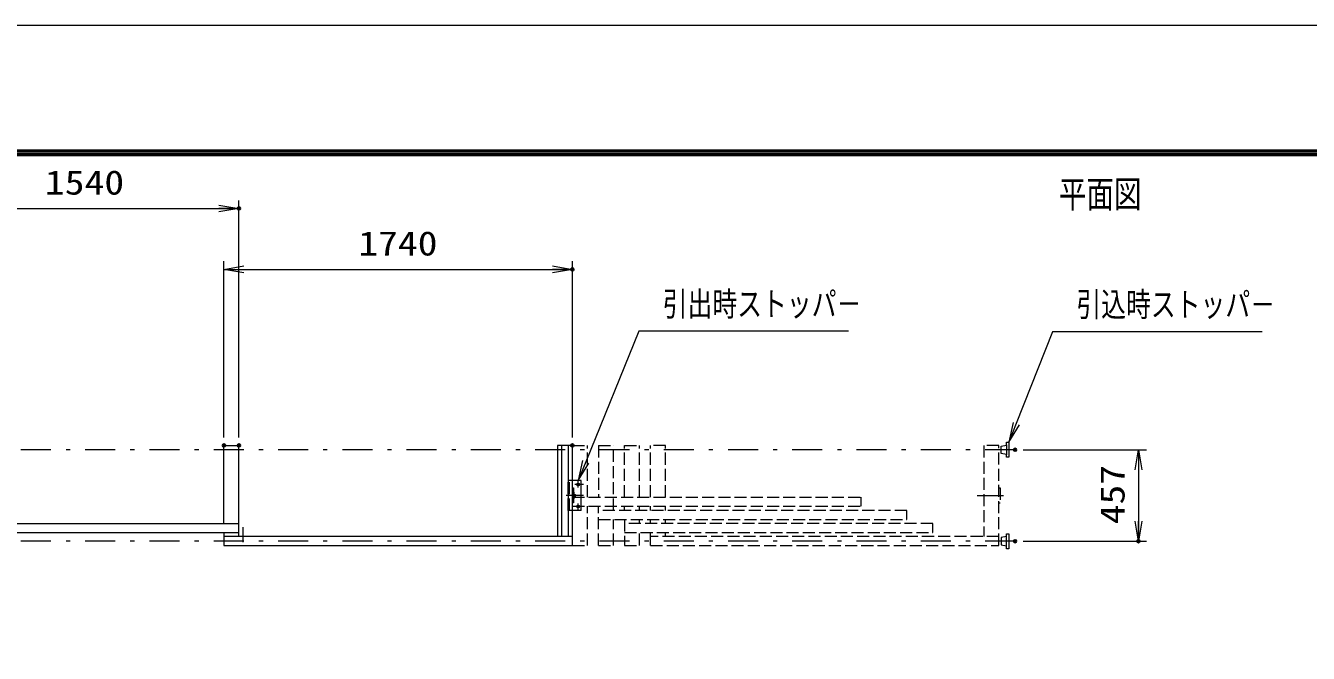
# Model space of a CAD drawing. Units: millimetres at full size. Extents: x -11880 to 11880, y -8400 to 8400.
# Drawn here: x 568 to 6974, y 5264 to 8400 of the extents above; entities that cross this region are included whole.
import ezdxf
from ezdxf.enums import TextEntityAlignment as Align

# ---------------------------------------------------------------- set-up
doc = ezdxf.new("R2010")
doc.units = ezdxf.units.MM
doc.header["$LTSCALE"] = 30
doc.header["$PDMODE"] = 32
doc.header["$PDSIZE"] = 15
doc.linetypes.add('USER1', pattern=[10.7, 5, -2.5, 0.7, -2.5])
doc.linetypes.add('USER2', pattern=[2.7, 2, -0.7])
for name, color, linetype, lineweight in [('0-0_D-TTL', 7, 'Continuous', 18), ('0-1_外形線', 7, 'Continuous', 18), ('0-2_01', 4, 'Continuous', 18), ('0-3_軸線', 6, 'USER1', 18), ('0-4_隠れ線', 4, 'USER2', 18), ('0-8_寸法線', 3, 'Continuous', 18), ('0-9_0', 7, 'Continuous', 18), ('0-B_細線', 4, 'Continuous', 18)]:
    doc.layers.add(name, color=color, linetype=linetype, lineweight=lineweight)
doc.layers.add('0-7_文字', color=254, linetype='Continuous')
doc.layers.add('0-A_DEFPOINTS', color=7, linetype='Continuous')
doc.styles.add('ＭＳ ゴシック', font='')
doc.styles.get('ＭＳ ゴシック').set_extended_font_data('MS Gothic')

# ---------------------------------------------------------------- blocks, each defined once
blk = doc.blocks.new('_OPEN')
at = {"layer": '0-9_0'}
blk.add_line((0, 0), (-30, 0), dxfattribs=at)
blk.add_lwpolyline([(-30, 5), (0, 0), (-30, -5)], dxfattribs=at)
blk = doc.blocks.new('S171')
at = {"layer": '0-8_寸法線'}
for points in [[(15790298.3, -25658870.7), (15758899.1, -25658870.7), (15750946.3, -25678453.4), (15749817.5, -25681232.9)], [(15750483, -25678265.2), (15749817.5, -25681232.9), (15751409.5, -25678641.5)]]:
    blk.add_lwpolyline(points, dxfattribs=at)
at = {"layer": '0-8_寸法線', "color": 254, "style": 'ＭＳ ゴシック', "width": 0.75}
blk.add_text('引出時ストッパ－', height=3637, dxfattribs=at).set_placement((15762477.5, -25657680.2), align=Align.BOTTOM_LEFT)
blk = doc.blocks.new('S172')
at = {"layer": '0-8_寸法線'}
for points in [[(15852273.7, -25658942.4), (15820874.5, -25658942.4), (15815447.5, -25672711.9), (15814347.4, -25675502.9)], [(15814982.3, -25672528.5), (15814347.4, -25675502.9), (15815912.6, -25672895.2)]]:
    blk.add_lwpolyline(points, dxfattribs=at)
at = {"layer": '0-8_寸法線', "color": 254, "style": 'ＭＳ ゴシック', "width": 0.75}
blk.add_text('引込時ストッパ－', height=3637, dxfattribs=at).set_placement((15824452.9, -25657751.8), align=Align.BOTTOM_LEFT)

msp = doc.modelspace()

# ---------------------------------------------------------------- linework, layer by layer
at = {"layer": '0-0_D-TTL'}
for points in [[(-11880.5, -8400.08), (11879.5, -8400.08), (11879.5, 8399.92), (-11880.5, 8399.92)], [(-11116.79, 7779.35), (11115.78, 7779.35), (11115.78, -7777.79), (-11116.79, -7777.79)], [(-11109.72, 7772.28), (11108.71, 7772.28), (11108.71, -7770.72), (-11109.72, -7770.72)], [(-11102.65, 7765.21), (11101.64, 7765.21), (11101.64, -7763.65), (-11102.65, -7763.65)], [(-11095.58, 7758.13), (11094.57, 7758.13), (11094.57, -7756.58), (-11095.58, -7756.58)], [(-11088.5, 7751.06), (11087.5, 7751.06), (11087.5, -7749.51), (-11088.5, -7749.51)]]:
    msp.add_lwpolyline(points, close=True, dxfattribs=at)
at = {"layer": '0-1_外形線'}
for p, q in [((1633.46, 5847.32), (1633.46, 6302.32)), ((3244.96, 6302.32), (3244.96, 5847.32)), ((3276.96, 6302.32), (3276.96, 5847.32)), ((3298.46, 5802.32), (3298.46, 6302.32)), ((3342.46, 6127.32), (3298.46, 6127.32)), ((3342.46, 5977.32), (3342.46, 6127.32)), ((3342.46, 5977.32), (3298.46, 5977.32)), ((93.46, 5912.32), (1633.46, 5912.32)), ((93.46, 5867.32), (1633.46, 5867.32)), ((1558.46, 5867.32), (1558.46, 5802.32)), ((3298.46, 5847.32), (1558.46, 5847.32)), ((1558.46, 5802.32), (3298.46, 5802.32))]:
    msp.add_line(p, q, dxfattribs=at)
for points in [[(1558.46, 5912.32), (1558.46, 6302.32), (1633.46, 6302.32)], [(3298.46, 6302.32), (3223.46, 6302.32), (3223.46, 5847.32)], [(3298.46, 6089.82), (3304.46, 6089.82), (3304.46, 6014.82), (3298.46, 6014.82)]]:
    msp.add_lwpolyline(points, dxfattribs=at)
for centre in [(3327.46, 6107.32), (3307.46, 6052.32), (3327.46, 5997.32)]:
    msp.add_circle(centre, 6.5, dxfattribs=at)
at = {"layer": '0-2_01', "color": 7}
for p, q in [((5466.46, 6305.82), (5466.46, 6255.82)), ((5466.46, 5846.82), (5439.46, 5841.82)), ((5439.46, 5841.82), (5439.46, 5805.82)), ((5466.46, 5798.82), (5466.46, 5848.82)), ((5439.46, 5805.82), (5466.46, 5800.82))]:
    msp.add_line(p, q, dxfattribs=at)
for points in [[(5466.46, 6257.82), (5439.46, 6262.82), (5439.46, 6298.82), (5466.46, 6303.82)], [(5466.46, 6305.82), (5466.46, 6318.32), (5478.46, 6318.32), (5478.46, 6243.32), (5466.46, 6243.32), (5466.46, 6255.82)], [(5466.46, 5848.82), (5466.46, 5861.32), (5478.46, 5861.32), (5478.46, 5786.32), (5466.46, 5786.32), (5466.46, 5798.82)]]:
    msp.add_lwpolyline(points, dxfattribs=at)
at = {"layer": '0-3_軸線'}
for p, q in [((5509.72, 6280.82), (-2820.41, 6280.82)), ((3354.66, 6107.32), (3310.7, 6107.32)), ((3327.46, 6092.12), (3327.46, 6127.32)), ((3354.66, 6052.32), (3267.96, 6052.32)), ((3307.46, 6036.45), (3307.46, 6068.68)), ((5319.89, 6052.32), (5451.99, 6052.32)), ((3354.66, 5997.32), (3310.7, 5997.32)), ((3327.46, 5977.32), (3327.46, 6013)), ((1654.46, 5819.1), (1654.46, 5894.72)), ((5509.72, 5823.82), (-2796.33, 5823.82))]:
    msp.add_line(p, q, dxfattribs=at)
at = {"layer": '0-4_隠れ線'}
for p, q in [((3298.46, 6302.32), (3373.46, 6302.32)), ((3373.46, 6044.32), (3373.46, 6302.32)), ((3428.46, 6302.32), (3428.46, 6044.32)), ((3428.46, 6302.32), (3503.46, 6302.32)), ((3503.46, 5977.32), (3503.46, 6302.32)), ((3558.46, 6044.32), (3558.46, 6302.32)), ((3558.46, 6302.32), (3633.46, 6302.32)), ((3633.46, 6044.32), (3633.46, 6302.32)), ((3688.46, 6044.32), (3688.46, 6302.32)), ((3763.46, 6302.32), (3688.46, 6302.32)), ((3763.46, 6044.32), (3763.46, 6302.32)), ((5353.46, 6302.32), (5353.46, 5847.32)), ((5428.46, 6302.32), (5353.46, 6302.32)), ((5428.46, 5802.32), (5428.46, 6302.32)), ((3277.46, 5977.32), (3277.46, 6127.32)), ((3298.46, 6127.32), (3277.46, 6127.32)), ((3283.46, 5977.32), (3283.46, 6127.32)), ((3298.46, 6044.32), (4738.46, 6044.32)), ((4738.46, 6044.32), (4738.46, 5999.32)), ((3298.46, 5977.32), (3277.46, 5977.32)), ((3298.46, 5999.32), (4738.46, 5999.32)), ((3428.46, 5802.32), (3428.46, 5999.32)), ((4968.46, 5977.32), (3428.46, 5977.32)), ((3558.46, 5977.32), (3558.46, 5999.32)), ((3633.46, 5977.32), (3633.46, 5999.32)), ((3688.46, 5977.32), (3688.46, 5999.32)), ((3763.46, 5977.32), (3763.46, 5999.32)), ((4968.46, 5932.32), (4968.46, 5977.32)), ((3428.46, 5932.32), (4968.46, 5932.32)), ((3503.46, 5802.32), (3503.46, 5932.32)), ((3558.46, 5932.32), (3558.46, 5802.32)), ((5098.46, 5912.32), (3558.46, 5912.32)), ((3633.46, 5912.32), (3633.46, 5932.32)), ((3688.46, 5912.32), (3688.46, 5932.32)), ((3763.46, 5912.32), (3763.46, 5932.32)), ((3633.46, 5802.32), (3633.46, 5867.32)), ((3688.46, 5802.32), (3688.46, 5867.32)), ((5428.46, 5847.32), (3688.46, 5847.32)), ((3763.46, 5847.32), (3763.46, 5867.32)), ((3428.46, 5802.32), (3503.46, 5802.32)), ((3558.46, 5802.32), (3633.46, 5802.32)), ((3688.46, 5802.32), (5428.46, 5802.32))]:
    msp.add_line(p, q, dxfattribs=at)
for points in [[(5428.46, 6089.82), (5434.46, 6089.82), (5434.46, 6014.82)], [(3298.46, 5802.32), (3373.46, 5802.32), (3373.46, 5999.32)], [(3558.46, 5867.32), (5098.46, 5867.32), (5098.46, 5912.32)]]:
    msp.add_lwpolyline(points, dxfattribs=at)
at = {"layer": '0-8_寸法線'}
for p, q in [((1633.46, 6342.32), (1633.46, 7526.69)), ((93.46, 7486.69), (1633.46, 7486.69)), ((1558.46, 6342.32), (1558.46, 7222.32)), ((1558.46, 7182.32), (3298.46, 7182.32)), ((3298.46, 6342.32), (3298.46, 7222.32)), ((5549.72, 6280.82), (6165.21, 6280.82)), ((6125.21, 6280.82), (6125.21, 5823.82)), ((5549.72, 5823.82), (6165.21, 5823.82))]:
    msp.add_line(p, q, dxfattribs=at)
at = {"layer": '0-A_DEFPOINTS'}
for p in [(1633.46, 7486.69), (3298.46, 7182.32), (1558.46, 6302.32), (1633.46, 6302.32), (3298.46, 6302.32), (5509.72, 6280.82), (5509.72, 5823.82), (6125.21, 5823.82)]:
    msp.add_point(p, dxfattribs=at)
at = {"layer": '0-B_細線'}
msp.add_line((5428.46, 6014.82), (5434.46, 6014.82), dxfattribs=at)

# ---------------------------------------------------------------- block references
at = {"layer": '0-8_寸法線'}
for name, p, xscale, yscale in [('_OPEN', (1633.46, 7486.69), 3.333333, 3.333333), ('_OPEN', (3298.46, 7182.32), 3.333333, 3.333333), ('S171', (-521666.45, 862168.42), 0.03333333, 0.03333333), ('S172', (-521666.45, 862168.42), 0.03333333, 0.03333333)]:
    msp.add_blockref(name, p, dxfattribs=dict(at, xscale=xscale, yscale=yscale))
at = {"layer": '0-8_寸法線', "xscale": 3.333333, "yscale": 3.333333}
for p, rotation in [((1558.46, 7182.32), 180), ((6125.21, 6280.82), 90), ((6125.21, 5823.82), 270)]:
    msp.add_blockref('_OPEN', p, dxfattribs=dict(at, rotation=rotation))

# ---------------------------------------------------------------- texts
at = {"layer": '0-7_文字', "style": 'ＭＳ ゴシック', "width": 0.75}
msp.add_text('平面図', height=134.6, dxfattribs=at).set_placement((5727.95, 7450.38), align=Align.BOTTOM_LEFT)
at = {"layer": '0-8_寸法線', "color": 254, "style": 'ＭＳ ゴシック', "width": 1.2}
for s, p in [('1540', (664.26, 7519.37)), ('1740', (2229.26, 7215.01))]:
    msp.add_text(s, height=121.2, dxfattribs=at).set_placement(p, align=Align.BOTTOM_LEFT)
msp.add_text('457', height=121.2, rotation=90, dxfattribs=at).set_placement((6092.52, 5908.32), align=Align.BOTTOM_LEFT)

doc.saveas('drawing.dxf')
